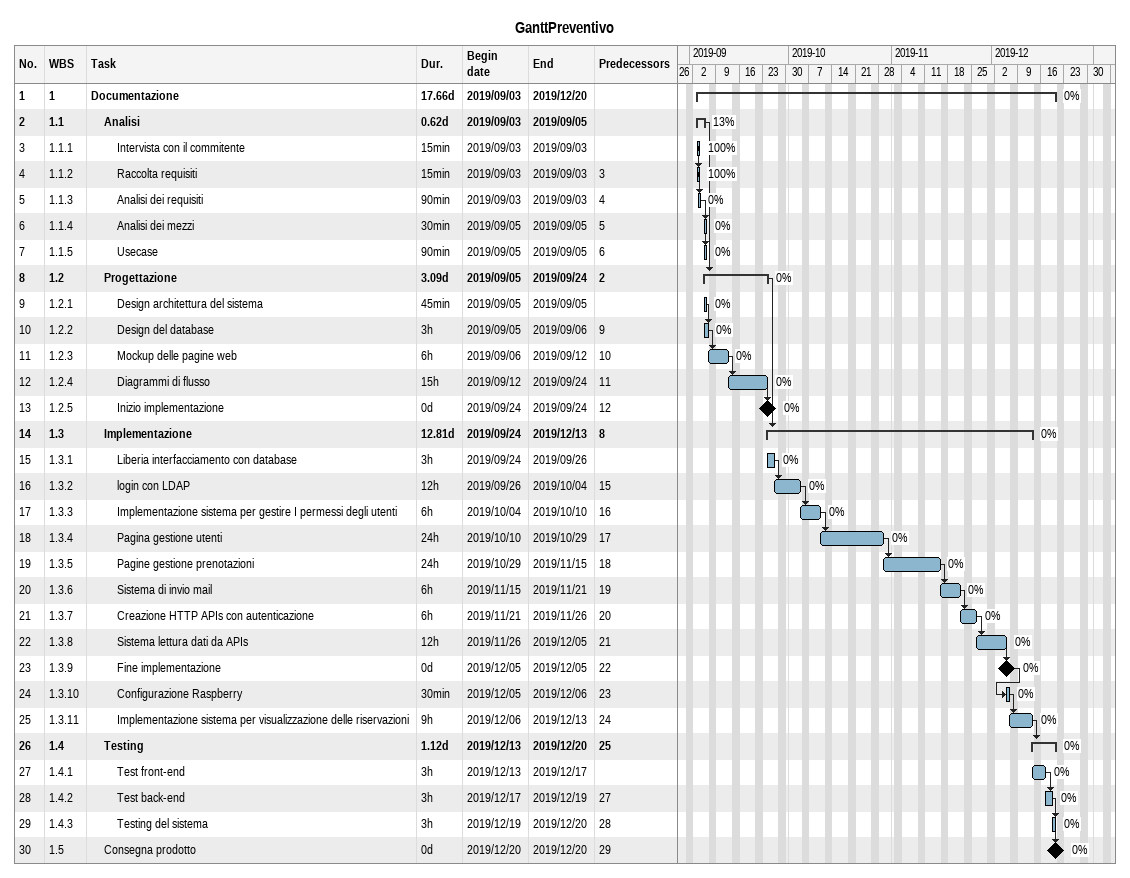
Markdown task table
GanttPreventivo

| ID | WBS | Task | Duration | Start | Finish | Predecessors | % complete |
|---|---|---|---|---|---|---|---|
| 1 | 1 | **Documentazione** | 17.66d | 2019-09-03 | 2019-12-20 |  | 0 |
| 2 | 1.1 | **Analisi** | 0.62d | 2019-09-03 | 2019-09-05 |  | 13 |
| 3 | 1.1.1 | Intervista con il commitente | 15min | 2019-09-03 | 2019-09-03 |  | 100 |
| 4 | 1.1.2 | Raccolta requisiti | 15min | 2019-09-03 | 2019-09-03 | 3 | 100 |
| 5 | 1.1.3 | Analisi dei requisiti | 90min | 2019-09-03 | 2019-09-03 | 4 | 0 |
| 6 | 1.1.4 | Analisi dei mezzi | 30min | 2019-09-05 | 2019-09-05 | 5 | 0 |
| 7 | 1.1.5 | Usecase | 90min | 2019-09-05 | 2019-09-05 | 6 | 0 |
| 8 | 1.2 | **Progettazione** | 3.09d | 2019-09-05 | 2019-09-24 | 2 | 0 |
| 9 | 1.2.1 | Design architettura del sistema | 45min | 2019-09-05 | 2019-09-05 |  | 0 |
| 10 | 1.2.2 | Design del database | 3h | 2019-09-05 | 2019-09-06 | 9 | 0 |
| 11 | 1.2.3 | Mockup delle pagine web | 6h | 2019-09-06 | 2019-09-12 | 10 | 0 |
| 12 | 1.2.4 | Diagrammi di flusso | 15h | 2019-09-12 | 2019-09-24 | 11 | 0 |
| 13 | 1.2.5 | Inizio implementazione | 0d | 2019-09-24 | 2019-09-24 | 12 | 0 |
| 14 | 1.3 | **Implementazione** | 12.81d | 2019-09-24 | 2019-12-13 | 8 | 0 |
| 15 | 1.3.1 | Liberia interfacciamento con database | 3h | 2019-09-24 | 2019-09-26 |  | 0 |
| 16 | 1.3.2 | login con LDAP | 12h | 2019-09-26 | 2019-10-04 | 15 | 0 |
| 17 | 1.3.3 | Implementazione sistema per gestire I permessi degli utenti | 6h | 2019-10-04 | 2019-10-10 | 16 | 0 |
| 18 | 1.3.4 | Pagina gestione utenti | 24h | 2019-10-10 | 2019-10-29 | 17 | 0 |
| 19 | 1.3.5 | Pagine gestione prenotazioni | 24h | 2019-10-29 | 2019-11-15 | 18 | 0 |
| 20 | 1.3.6 | Sistema di invio mail | 6h | 2019-11-15 | 2019-11-21 | 19 | 0 |
| 21 | 1.3.7 | Creazione HTTP APIs con autenticazione | 6h | 2019-11-21 | 2019-11-26 | 20 | 0 |
| 22 | 1.3.8 | Sistema lettura dati da APIs | 12h | 2019-11-26 | 2019-12-05 | 21 | 0 |
| 23 | 1.3.9 | Fine implementazione | 0d | 2019-12-05 | 2019-12-05 | 22 | 0 |
| 24 | 1.3.10 | Configurazione Raspberry | 30min | 2019-12-05 | 2019-12-06 | 23 | 0 |
| 25 | 1.3.11 | Implementazione sistema per visualizzazione delle riservazioni | 9h | 2019-12-06 | 2019-12-13 | 24 | 0 |
| 26 | 1.4 | **Testing** | 1.12d | 2019-12-13 | 2019-12-20 | 25 | 0 |
| 27 | 1.4.1 | Test front-end | 3h | 2019-12-13 | 2019-12-17 |  | 0 |
| 28 | 1.4.2 | Test back-end | 3h | 2019-12-17 | 2019-12-19 | 27 | 0 |
| 29 | 1.4.3 | Testing del sistema | 3h | 2019-12-19 | 2019-12-20 | 28 | 0 |
| 30 | 1.5 | Consegna prodotto | 0d | 2019-12-20 | 2019-12-20 | 29 | 0 |
